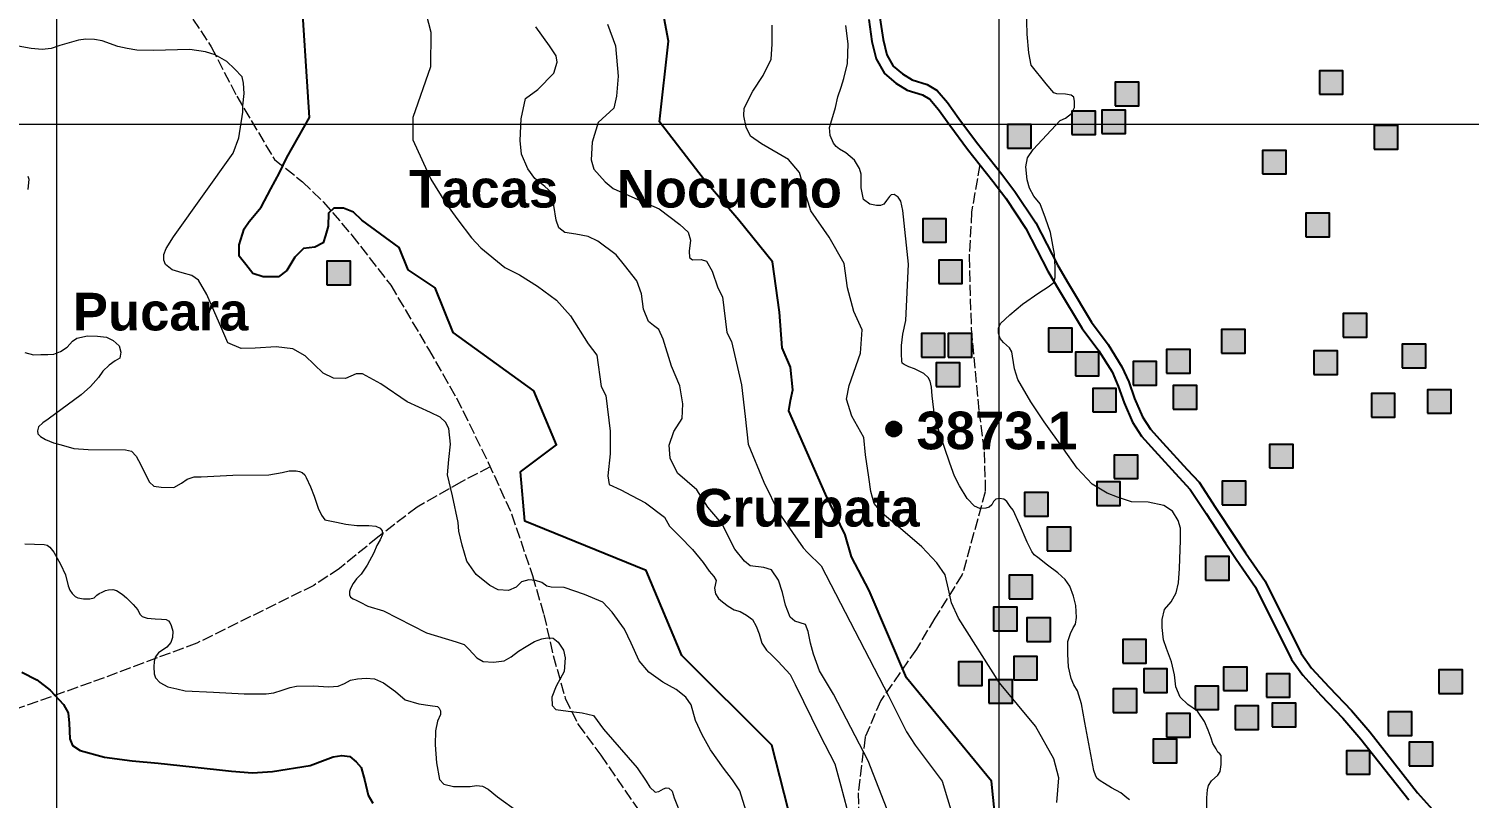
# Model space of a CAD drawing. Header units: metres. Extents: x 405809 to 420020, y 8257398 to 8272141.
# Drawn here: x 411970 to 413499, y 8267284 to 8268101 of the extents above; entities that cross this region are included whole.
import ezdxf

# ---------------------------------------------------------------- set-up
doc = ezdxf.new("R2010")
doc.units = ezdxf.units.M
doc.linetypes.add('ACAD_ISO02W100', pattern=[15, 12, -3])
doc.layers.add('AFIRMADO DOS A MAS VIAS', color=151, linetype='Continuous')
doc.layers.add('VIVIENDAS', color=1, linetype='Continuous')
for name, color, linetype, lineweight in [('CAMINOS1', 7, 'ACAD_ISO02W100', 5), ('COORDENADAS', 30, 'Continuous', 5), ('CURVAS MAESTRAS', 90, 'Continuous', 25), ('CURVAS SECUNDARIS', 46, 'Continuous', 9), ('texto', 7, 'Continuous', 13)]:
    doc.layers.add(name, color=color, linetype=linetype, lineweight=lineweight)
doc.styles.add('CARLOS', font='arialbd.ttf', dxfattribs={"height": 48})

msp = doc.modelspace()

# ---------------------------------------------------------------- hatches: boundary and pattern name
at = {"layer": 'texto'}
h = msp.add_hatch(color=256, dxfattribs=at)
edge = h.paths.add_edge_path()
edge.add_arc((412888.6, 8267676.3), 8.37, 0, 360)
at = {"layer": 'VIVIENDAS'}
for points in [[(413123.8, 8268019.7), (413148.8, 8268019.7), (413148.8, 8268044.7), (413123.8, 8268044.7)], [(413340.5, 8268031.8), (413365.5, 8268031.8), (413365.5, 8268056.8), (413340.5, 8268056.8)], [(413077.6, 8267989), (413102.6, 8267989), (413102.6, 8268014), (413077.6, 8268014)], [(413109.5, 8267990.1), (413134.5, 8267990.1), (413134.5, 8268015.1), (413109.5, 8268015.1)], [(413009.4, 8267974.7), (413034.4, 8267974.7), (413034.4, 8267999.7), (413009.4, 8267999.7)], [(413398.7, 8267973.6), (413423.7, 8267973.6), (413423.7, 8267998.6), (413398.7, 8267998.6)], [(413280, 8267947.2), (413305, 8267947.2), (413305, 8267972.2), (413280, 8267972.2)], [(413326.2, 8267880.4), (413351.2, 8267880.4), (413351.2, 8267905.4), (413326.2, 8267905.4)], [(412919.4, 8267874.7), (412944.4, 8267874.7), (412944.4, 8267899.7), (412919.4, 8267899.7)], [(412286.8, 8267829.6), (412311.8, 8267829.6), (412311.8, 8267854.6), (412286.8, 8267854.6)], [(412936.4, 8267830.7), (412961.4, 8267830.7), (412961.4, 8267855.7), (412936.4, 8267855.7)], [(413365.8, 8267774), (413390.8, 8267774), (413390.8, 8267799), (413365.8, 8267799)], [(413052.9, 8267758.4), (413077.9, 8267758.4), (413077.9, 8267783.4), (413052.9, 8267783.4)], [(413236.5, 8267757), (413261.5, 8267757), (413261.5, 8267782), (413236.5, 8267782)], [(412918, 8267752.7), (412943, 8267752.7), (412943, 8267777.7), (412918, 8267777.7)], [(412946.4, 8267752.7), (412971.4, 8267752.7), (412971.4, 8267777.7), (412946.4, 8267777.7)], [(413428.3, 8267741.4), (413453.3, 8267741.4), (413453.3, 8267766.4), (413428.3, 8267766.4)], [(413081.4, 8267732.8), (413106.4, 8267732.8), (413106.4, 8267757.8), (413081.4, 8267757.8)], [(413178.2, 8267735.7), (413203.2, 8267735.7), (413203.2, 8267760.7), (413178.2, 8267760.7)], [(413334.5, 8267734.3), (413359.5, 8267734.3), (413359.5, 8267759.3), (413334.5, 8267759.3)], [(412933.6, 8267721.5), (412958.6, 8267721.5), (412958.6, 8267746.5), (412933.6, 8267746.5)], [(413142.7, 8267722.9), (413167.7, 8267722.9), (413167.7, 8267747.9), (413142.7, 8267747.9)], [(413185.3, 8267697.4), (413210.3, 8267697.4), (413210.3, 8267722.4), (413185.3, 8267722.4)], [(413099.8, 8267694.5), (413124.8, 8267694.5), (413124.8, 8267719.5), (413099.8, 8267719.5)], [(413395.6, 8267688.9), (413420.6, 8267688.9), (413420.6, 8267713.9), (413395.6, 8267713.9)], [(413455.3, 8267693.1), (413480.3, 8267693.1), (413480.3, 8267718.1), (413455.3, 8267718.1)], [(413287.6, 8267635), (413312.6, 8267635), (413312.6, 8267660), (413287.6, 8267660)], [(413122.6, 8267623.6), (413147.6, 8267623.6), (413147.6, 8267648.6), (413122.6, 8267648.6)], [(413104.1, 8267595.2), (413129.1, 8267595.2), (413129.1, 8267620.2), (413104.1, 8267620.2)], [(413237.3, 8267595.9), (413262.3, 8267595.9), (413262.3, 8267620.9), (413237.3, 8267620.9)], [(413027.4, 8267583.9), (413052.4, 8267583.9), (413052.4, 8267608.9), (413027.4, 8267608.9)], [(413051.5, 8267547), (413076.5, 8267547), (413076.5, 8267572), (413051.5, 8267572)], [(413219.7, 8267515.9), (413244.7, 8267515.9), (413244.7, 8267540.9), (413219.7, 8267540.9)], [(413011, 8267496.1), (413036, 8267496.1), (413036, 8267521.1), (413011, 8267521.1)], [(412994.6, 8267462.1), (413019.6, 8267462.1), (413019.6, 8267487.1), (412994.6, 8267487.1)], [(413029.9, 8267450.7), (413054.9, 8267450.7), (413054.9, 8267475.7), (413029.9, 8267475.7)], [(413131.7, 8267427.8), (413156.7, 8267427.8), (413156.7, 8267452.8), (413131.7, 8267452.8)], [(413016, 8267409.8), (413041, 8267409.8), (413041, 8267434.8), (413016, 8267434.8)], [(412957.3, 8267404), (412982.3, 8267404), (412982.3, 8267429), (412957.3, 8267429)], [(413154, 8267396.5), (413179, 8267396.5), (413179, 8267421.5), (413154, 8267421.5)], [(413238.8, 8267398.5), (413263.8, 8267398.5), (413263.8, 8267423.5), (413238.8, 8267423.5)], [(413284.2, 8267391.5), (413309.2, 8267391.5), (413309.2, 8267416.5), (413284.2, 8267416.5)], [(413467.3, 8267395.4), (413492.3, 8267395.4), (413492.3, 8267420.4), (413467.3, 8267420.4)], [(412989.5, 8267385.1), (413014.5, 8267385.1), (413014.5, 8267410.1), (412989.5, 8267410.1)], [(413121.6, 8267375.3), (413146.6, 8267375.3), (413146.6, 8267400.3), (413121.6, 8267400.3)], [(413208.5, 8267378.4), (413233.5, 8267378.4), (413233.5, 8267403.4), (413208.5, 8267403.4)], [(413290.3, 8267360.2), (413315.3, 8267360.2), (413315.3, 8267385.2), (413290.3, 8267385.2)], [(413178.2, 8267349.1), (413203.2, 8267349.1), (413203.2, 8267374.1), (413178.2, 8267374.1)], [(413250.9, 8267357.2), (413275.9, 8267357.2), (413275.9, 8267382.2), (413250.9, 8267382.2)], [(413413.6, 8267350.9), (413438.6, 8267350.9), (413438.6, 8267375.9), (413413.6, 8267375.9)], [(413164, 8267321.9), (413189, 8267321.9), (413189, 8267346.9), (413164, 8267346.9)], [(413435.8, 8267318.6), (413460.8, 8267318.6), (413460.8, 8267343.6), (413435.8, 8267343.6)], [(413369.1, 8267309.6), (413394.1, 8267309.6), (413394.1, 8267334.6), (413369.1, 8267334.6)]]:
    msp.add_hatch(color=256, dxfattribs=at).paths.add_polyline_path(points)

# ---------------------------------------------------------------- linework, layer by layer
at = {"layer": 'AFIRMADO DOS A MAS VIAS'}
for points in [[(412862.1, 8268111.1), (412865.5, 8268087.9), (412869.9, 8268069.3), (412878.7, 8268053.8), (412890.9, 8268043.7), (412903, 8268036.3), (412919.1, 8268031.3), (412927, 8268026.5), (412936.1, 8268015.7), (412948.1, 8267998.9), (412966.9, 8267973.5), (412993.8, 8267939.7), (413007.5, 8267921.5), (413028.9, 8267889.3), (413052.3, 8267844.1), (413063.5, 8267825), (413088.5, 8267783), (413106.3, 8267759.4), (413120.3, 8267736.9), (413126.9, 8267722), (413133.1, 8267704.2), (413142, 8267683.5), (413151.6, 8267668.9), (413165.5, 8267653.5), (413191.3, 8267625.3), (413203.4, 8267612.2), (413220.3, 8267586.5), (413240.8, 8267555), (413252.1, 8267538.1), (413272.5, 8267508.4), (413310.9, 8267431.5), (413322.9, 8267415), (413341.9, 8267393.8), (413365.5, 8267369.2), (413384.6, 8267347), (413435.4, 8267282.4)], [(412874, 8268113), (412877.3, 8268090.1), (412881.2, 8268073.7), (412888.1, 8268061.6), (412897.9, 8268053.5), (412908, 8268047.3), (412924.1, 8268042.3), (412934.8, 8268035.8), (412945.6, 8268023.1), (412957.8, 8268006), (412976.4, 8267980.8), (413003.3, 8267947.1), (413017.3, 8267928.4), (413039.3, 8267895.3), (413062.8, 8267849.8), (413073.8, 8267831.1), (413098.4, 8267789.7), (413116.2, 8267766.2), (413130.9, 8267742.5), (413138.1, 8267726.4), (413144.3, 8267708.6), (413152.6, 8267689.3), (413161.2, 8267676.3), (413174.4, 8267661.5), (413200.2, 8267633.4), (413212.9, 8267619.7), (413230.3, 8267593.1), (413250.9, 8267561.6), (413262, 8267544.8), (413282.9, 8267514.6), (413321.2, 8267437.8), (413332.2, 8267422.5), (413350.7, 8267402), (413374.4, 8267377.3), (413393.9, 8267354.6), (413444.7, 8267290.1), (413470, 8267261.6)]]:
    msp.add_lwpolyline(points, dxfattribs=at)
at = {"layer": 'CAMINOS1'}
for points in [[(412144.6, 8268111.7), (412164.2, 8268082.1), (412191.1, 8268029.8), (412231.2, 8267962.6), (412260.9, 8267939), (412282.9, 8267917.7), (412313.5, 8267882.2), (412354.7, 8267829), (412394.7, 8267761.1), (412424.6, 8267709.3), (412458.1, 8267640.8), (412483, 8267586.1), (412505.1, 8267520.6), (412517.2, 8267479.5), (412527.1, 8267435.8), (412539.9, 8267390.4), (412553.5, 8267362.5), (412577.7, 8267329.8), (412618.2, 8267270.9)], [(412979.9, 8267957.2), (412971.3, 8267906.9), (412968.6, 8267859.6), (412970.8, 8267782.6), (412979.1, 8267695.4), (412984.7, 8267652.2), (412985.8, 8267609.7), (412961.4, 8267521.7), (412932.2, 8267475.5), (412912.6, 8267442.4), (412874.8, 8267388.1), (412858.2, 8267349), (412850.7, 8267289.9), (412853.7, 8267198), (412849.2, 8267099.8), (412840.4, 8267018.9), (412833.9, 8266922.8), (412830.5, 8266843.6)], [(412460.2, 8267636.2), (412429.6, 8267620.2), (412382.7, 8267593.4), (412341.1, 8267561.5), (412300.3, 8267528.2), (412273, 8267510.3), (412148.7, 8267448.9), (412036.6, 8267407.1), (411910.7, 8267362.3), (411785.2, 8267311.6), (411685, 8267287.7), (411608.6, 8267290.7), (411538.4, 8267308.6), (411478.6, 8267331), (411364.6, 8267367.1), (411251, 8267395.4), (411161.3, 8267417.8), (411008.6, 8267446.3), (410914.4, 8267476.1), (410857.6, 8267500), (410796.7, 8267516.7), (410762.8, 8267526), (410743.5, 8267534.2), (410712.4, 8267552.7)]]:
    msp.add_lwpolyline(points, dxfattribs=at)
at = {"layer": 'COORDENADAS'}
for p, q in [((412000, 8271350), (412000, 8257550)), ((413000, 8271350), (413000, 8257550)), ((406200, 8268000), (419600, 8268000))]:
    msp.add_line(p, q, dxfattribs=at)
at = {"layer": 'CURVAS MAESTRAS'}
for points in [[(412999.9, 8267229.3), (412992.5, 8267302.3), (412902, 8267411.9), (412862.5, 8267505), (412843.7, 8267540.5), (412837.2, 8267564.1), (412816.2, 8267607.2), (412777.4, 8267695.6), (412778.9, 8267706.6), (412781.5, 8267718), (412778.9, 8267742.1), (412770, 8267762.4), (412767.5, 8267800.4), (412759.9, 8267853.7), (412724.3, 8267898.1), (412687.6, 8267940.6), (412640, 8268002.5), (412649.5, 8268088.3), (412621, 8268240.7)], [(412806.7, 8267154.7), (412759.1, 8267340.4), (412663.8, 8267435.7), (412625.7, 8267526.2), (412497.1, 8267578.6), (412492.4, 8267631), (412530.5, 8267659.6), (412506.6, 8267716.7), (412420.9, 8267778.7), (412401.9, 8267826.3), (412373.3, 8267845.3), (412363.7, 8267869.2), (412324, 8267898.2), (412315.1, 8267906.5), (412304.6, 8267910.7), (412294.2, 8267910.7), (412288.6, 8267905.6), (412288.3, 8267891.9), (412285.3, 8267881.8), (412282.9, 8267874.1), (412274, 8267869.3), (412262.1, 8267867.9), (412252.8, 8267858.9), (412244.2, 8267844.7), (412235.5, 8267837.8), (412219.2, 8267837.8), (412208.2, 8267841.4), (412201, 8267851.2), (412193.6, 8267859.9), (412193.6, 8267871.8), (412199.1, 8267889), (412204.2, 8267896.6), (412217, 8267911.9), (412227.2, 8267931.5), (412236.5, 8267948.4), (412244.2, 8267964.6), (412268.5, 8268007.3), (412259, 8268154.9)], [(411963.1, 8267418.2), (411979.1, 8267410), (411993, 8267399.1), (412007.2, 8267383.7), (412012.1, 8267374.9), (412013.3, 8267363.8), (412014.1, 8267347.2), (412016.8, 8267340.1), (412025.1, 8267335), (412050.9, 8267327.9), (412080.2, 8267323.9), (412107.9, 8267321.5), (412144, 8267317.5), (412185.7, 8267312.8), (412207.9, 8267311.2), (412229.3, 8267312.7), (412269, 8267319.1), (412285.2, 8267325), (412293.5, 8267328.2), (412302.6, 8267329.7), (412311.4, 8267328.6), (412318.1, 8267323), (412323.2, 8267316.7), (412327.2, 8267302.8), (412330.8, 8267287.4), (412335.5, 8267279.1)]]:
    msp.add_lwpolyline(points, dxfattribs=at)
at = {"layer": 'CURVAS SECUNDARIS'}
for points in [[(413221.1, 8267271.7), (413221.1, 8267284.6), (413221.5, 8267293.3), (413222.8, 8267297.9), (413225.9, 8267302.6), (413232.5, 8267308.7), (413235.1, 8267312.6), (413236, 8267320), (413236.1, 8267329.6), (413234.7, 8267331.2), (413232.5, 8267333), (413230.7, 8267336.8), (413227.4, 8267342.3), (413225.4, 8267347.9), (413222.2, 8267356.4), (413218.5, 8267365.8), (413210.9, 8267376.5), (413200.7, 8267383.9), (413192.6, 8267391.7), (413188.1, 8267402.4), (413186.8, 8267415.1), (413183.4, 8267429), (413178.1, 8267443.1), (413175, 8267452.6), (413173.4, 8267465.4), (413173.4, 8267473.9), (413176, 8267484.6), (413183.1, 8267492.8), (413188.4, 8267502.3), (413191, 8267513), (413192, 8267528.2), (413193.1, 8267558.2), (413193.1, 8267570.9), (413190.5, 8267579), (413184.4, 8267589), (413175.2, 8267595), (413158.8, 8267598.5), (413141.1, 8267598.9), (413126.1, 8267604.1), (413115.3, 8267608.3), (413099.1, 8267617.6), (413083.3, 8267634.7), (413068.9, 8267655.4), (413048.2, 8267683.9), (413034, 8267705.2), (413020.5, 8267728.9), (413016.9, 8267740.3), (413014.8, 8267753.8), (413013.8, 8267758.4), (413011.4, 8267762.4), (413005.1, 8267768.2), (413001.4, 8267772.3), (412999.9, 8267778), (412999.9, 8267783.3), (413002, 8267788.5), (413011.9, 8267797.6), (413025.2, 8267808.9), (413042.5, 8267821), (413052.4, 8267827.2), (413058.7, 8267831.8), (413060.1, 8267837.1), (413060.1, 8267848.2), (413059.3, 8267861.9), (413054.9, 8267884.9), (413049.6, 8267900.3), (413043.9, 8267915.6), (413037.4, 8267923.7), (413032.8, 8267932), (413030.3, 8267940.8), (413028.8, 8267954.8), (413030.6, 8267964.3), (413036.7, 8267973.3), (413065.2, 8268003.9), (413070.9, 8268006.4), (413077.4, 8268011.5), (413080.6, 8268017.7), (413080.6, 8268024.1), (413079.6, 8268028.8), (413076.8, 8268031), (413071.1, 8268031.9), (413061.7, 8268032.2), (413058.6, 8268033.5), (413050.4, 8268042.9), (413034.4, 8268062.7), (413032.1, 8268076), (413030.1, 8268095.5), (413029.7, 8268122.6)], [(412392.3, 8268116.8), (412397.1, 8268097.8), (412396.9, 8268061.1), (412378, 8268007.3), (412378, 8267983.5), (412397.2, 8267941.6), (412412.8, 8267916.4), (412426, 8267898.4), (412440.4, 8267879.3), (412450.2, 8267868.6), (412475.8, 8267847.8), (412491.3, 8267840.1), (412510.5, 8267828.1), (412530.7, 8267813.2), (412545.6, 8267796.6), (412564.2, 8267766.7), (412573.3, 8267754.8), (412578.1, 8267721.5), (412582.9, 8267712), (412587.6, 8267673.9), (412587.6, 8267664.3), (412587.6, 8267650), (412585, 8267626.5), (412586.6, 8267617.4), (412598.9, 8267611.6), (412610.1, 8267605.7), (412625.2, 8267598), (412645.2, 8267582.7), (412650.4, 8267573.2), (412661.4, 8267562.3), (412674.8, 8267548.4), (412686.3, 8267534.5), (412692.5, 8267525.4), (412697.7, 8267519.7), (412700.1, 8267515.4), (412698.2, 8267507.3), (412699.3, 8267501.2), (412702.4, 8267496.2), (412706.8, 8267492.7), (412713, 8267488.3), (412719.2, 8267484.4), (412725.5, 8267482.4), (412732.3, 8267478.8), (412738.5, 8267473.9), (412742.5, 8267466.9), (412745.7, 8267458.7), (412748.4, 8267449), (412753.6, 8267441.5), (412759.1, 8267436.3), (412765.9, 8267429.3), (412778.6, 8267415.7), (412784.1, 8267405.1), (412810.2, 8267351.5), (412826.2, 8267320.8), (412832.4, 8267297.5), (412838.8, 8267273.2)], [(412889.8, 8267251.2), (412861.3, 8267323.9), (412824.5, 8267394.7), (412809.8, 8267419.6), (412803.3, 8267437.2), (412800.1, 8267448.9), (412797.9, 8267461.4), (412795, 8267468.6), (412783.6, 8267472.3), (412778.7, 8267476.6), (412773.8, 8267489.4), (412770.5, 8267502.6), (412766.1, 8267515.8), (412758.9, 8267526.7), (412750.6, 8267529.3), (412736.1, 8267531), (412730.2, 8267535.9), (412720, 8267548.7), (412706.1, 8267575.9), (412691.2, 8267593.3), (412679.4, 8267611.8), (412658.9, 8267629.4), (412651.3, 8267645.3), (412650.1, 8267659), (412655.1, 8267673.7), (412663.9, 8267687.4), (412664.7, 8267703), (412661.4, 8267722.2), (412652.6, 8267743.1), (412644, 8267771.8), (412639.1, 8267782.1), (412633.7, 8267786.1), (412628.1, 8267790.4), (412623.1, 8267803.7), (412620.8, 8267820), (412615.8, 8267833.6), (412602.8, 8267850.2), (412593.8, 8267861.3), (412574.5, 8267875.9), (412564.2, 8267880.9), (412551.3, 8267883.2), (412539.6, 8267884.9), (412533, 8267889.9), (412530.3, 8267898.1), (412527.9, 8267913.6), (412525.8, 8267927), (412518.3, 8267933.9), (412507.5, 8267942.5), (412500, 8267952.7), (412493.6, 8267968.2), (412491.9, 8267982.8), (412493, 8268005.8), (412497.8, 8268027.2), (412510.7, 8268036.9), (412527.9, 8268054.2), (412531.3, 8268065.9), (412530.2, 8268072.7), (412523, 8268083.3), (412508.6, 8268103.4)], [(412584.8, 8268106.2), (412593.1, 8268083.2), (412596, 8268050.9), (412594.2, 8268029.9), (412591.3, 8268017), (412574.8, 8268001.7), (412568.3, 8267981.1), (412567.5, 8267962.2), (412570.4, 8267952.3), (412582.2, 8267939), (412590.7, 8267931.6), (412613.6, 8267921.5), (412639.6, 8267910), (412661.5, 8267893.6), (412670.4, 8267885.3), (412672.7, 8267876.9), (412671.3, 8267865.3), (412671.8, 8267858.4), (412675, 8267856.1), (412684.3, 8267856.5), (412689.9, 8267854.7), (412695.9, 8267844), (412701.9, 8267826.3), (412706.7, 8267816.8), (412711.5, 8267778.7), (412716.2, 8267769.1), (412727.1, 8267723.2), (412730.9, 8267689.6), (412734.1, 8267660.4), (412750.8, 8267619.7), (412766.5, 8267587.4), (412792.4, 8267550), (412797.2, 8267545.3), (412811.5, 8267531), (412882.9, 8267392.8), (412902, 8267354.7), (412911.5, 8267340.4), (412940.1, 8267302.3), (412951.2, 8267264.8)], [(413061.9, 8267279.7), (413063.8, 8267305.7), (413058.7, 8267326), (413039, 8267360.6), (413001, 8267406.8), (412957.4, 8267475.3), (412950, 8267491.7), (412946.8, 8267506.2), (412943.3, 8267521.5), (412934.5, 8267534.3), (412918.5, 8267551.1), (412895.6, 8267570.8), (412876.7, 8267586.5), (412867.7, 8267597.3), (412864.3, 8267609.8), (412862.3, 8267625.3), (412858.6, 8267649), (412856.9, 8267667.2), (412844.1, 8267689.8), (412838.4, 8267708.1), (412841.3, 8267722.5), (412853.3, 8267756.8), (412855, 8267781.5), (412846.4, 8267801.2), (412839.5, 8267826.4), (412836.1, 8267852.2), (412820, 8267879.9), (412800.5, 8267908), (412794.7, 8267927.6), (412788.4, 8267948.8), (412776.9, 8267962.6), (412748.2, 8267979.3), (412736.7, 8267987.3), (412732.1, 8267997), (412729.3, 8268009.1), (412729.8, 8268017.2), (412739, 8268035), (412749.9, 8268051.6), (412758.5, 8268069.1), (412759.7, 8268085.1), (412759.7, 8268105.2)], [(413138.8, 8267282.6), (413136.2, 8267284.6), (413129.6, 8267290), (413119.9, 8267295.4), (413112.4, 8267299.7), (413107.6, 8267302.6), (413104.6, 8267305.3), (413103, 8267307.8), (413101.1, 8267313.7), (413091.4, 8267364.6), (413087.8, 8267384.6), (413083.8, 8267398.2), (413079.7, 8267404.6), (413076.9, 8267411.4), (413074.2, 8267423.8), (413073.3, 8267437.3), (413073.3, 8267450.8), (413076.4, 8267459.3), (413079.2, 8267465.3), (413081.5, 8267469.1), (413082.5, 8267476.1), (413081.8, 8267488.9), (413079.5, 8267498.8), (413075.6, 8267509.3), (413070.4, 8267516.5), (413062.8, 8267523.7), (413051.7, 8267531.6), (413041.6, 8267539.8), (413037.5, 8267542.8), (413035.3, 8267546.1), (413030.2, 8267556.3), (413022.1, 8267575.4), (413015.2, 8267590.3), (413012.1, 8267594.2), (413008.5, 8267599.5), (413005.3, 8267601.9), (413000.9, 8267602.6), (412996.8, 8267601.9), (412994.6, 8267599.3), (412992.6, 8267595.8), (412989.9, 8267593.3), (412986.5, 8267592.4), (412980.1, 8267592), (412974.3, 8267594.3), (412966.4, 8267602.4), (412958.5, 8267615.9), (412953.1, 8267626.3), (412948.1, 8267640.1), (412942.5, 8267656.6), (412936.9, 8267673.2), (412931.8, 8267690.8), (412929.5, 8267711.5), (412928.8, 8267720.9), (412927.1, 8267727.2), (412925.2, 8267731.1), (412920.5, 8267735.2), (412910.8, 8267740.2), (412904.7, 8267742.2), (412899.5, 8267744.7), (412897.7, 8267746.2), (412897.1, 8267748.9), (412896.7, 8267755.7), (412896.9, 8267765), (412898.3, 8267777.1), (412901.6, 8267791.6), (412904.4, 8267851.5), (412898.4, 8267908.5), (412896.1, 8267918.4), (412893.3, 8267922.7), (412889.2, 8267925.4), (412886, 8267925.2), (412884.2, 8267923.4), (412880.8, 8267919.1), (412878.1, 8267915.1), (412874.5, 8267913.7), (412870.3, 8267913.7), (412863.1, 8267915.1), (412856.6, 8267920.2), (412853.9, 8267932.3), (412853.9, 8267946.9), (412852.3, 8267953.1), (412846.9, 8267961.8), (412837.7, 8267969.6), (412831.1, 8267973.7), (412827.5, 8267976.4), (412824.8, 8267980), (412821, 8267987.9), (412820.3, 8267996.6), (412822.8, 8268004.5), (412826.9, 8268017.7), (412829.1, 8268029.1), (412832.9, 8268039.4), (412835.5, 8268048.4), (412839.4, 8268064.5), (412840.3, 8268085.3), (412837.8, 8268104.8)], [(412732.1, 8267270.3), (412725.1, 8267292), (412717.3, 8267303.7), (412708, 8267316.1), (412694, 8267335.5), (412685.2, 8267351.7), (412678.3, 8267366.6), (412673.4, 8267383.4), (412667.8, 8267391.5), (412657.8, 8267399.6), (412643.5, 8267407.6), (412628.5, 8267418.2), (412618.4, 8267430.2), (412609.7, 8267448.8), (412602.9, 8267463.8), (412589.8, 8267481.8), (412579.8, 8267492.3), (412560.5, 8267500.6), (412538.7, 8267508), (412524.9, 8267508.2), (412520.3, 8267509.5), (412515.1, 8267513.2), (412508.4, 8267515.6), (412501.2, 8267516), (412493.5, 8267514.1), (412487.7, 8267508.2), (412479.8, 8267504.9), (412468.8, 8267505.5), (412459.9, 8267510.2), (412445.5, 8267521.8), (412435.3, 8267535.8), (412430.3, 8267553.1), (412426.9, 8267567.7), (412426.1, 8267576.9), (412420.1, 8267605.5), (412415, 8267627.5), (412416.3, 8267644), (412418.1, 8267660.3), (412416.4, 8267676.7), (412412.7, 8267683.7), (412407.1, 8267689), (412396.7, 8267694), (412372.2, 8267705.1), (412344.2, 8267724.4), (412324.8, 8267734.8), (412317.8, 8267735.1), (412306.5, 8267729.8), (412293.8, 8267730.4), (412282.8, 8267735.8), (412263.8, 8267754.2), (412250.6, 8267761.4), (412233, 8267763.5), (412210.8, 8267762.3), (412196, 8267762), (412181.8, 8267768), (412175.5, 8267782.7), (412159.5, 8267819.3), (412150.7, 8267834.3), (412143.5, 8267839.4), (412133.2, 8267842.1), (412122.7, 8267845.4), (412115.5, 8267851.1), (412113.9, 8267855.8), (412113.9, 8267861.5), (412116.3, 8267868.1), (412124.2, 8267880.4), (412187.5, 8267969.2), (412193.3, 8267985.6), (412197.7, 8268012.7), (412197.7, 8268019.4), (412198.9, 8268032.7), (412198.4, 8268043.5), (412197, 8268050.2), (412188.7, 8268058.9), (412180.5, 8268066.5), (412168.3, 8268073.6), (412158, 8268077), (412141.5, 8268079.3), (412102.4, 8268078.4), (412085.1, 8268078.6), (412074.7, 8268080.6), (412065.1, 8268082.5), (412048.3, 8268088.5), (412040.2, 8268089.9), (412030.9, 8268090.4), (412023.1, 8268089.3), (412003.5, 8268083.6), (411994.3, 8268080.4), (411984.7, 8268079.4), (411972.9, 8268080.3), (411959, 8268083)], [(411969.3, 8267944.7), (411970.6, 8267941.7), (411969.5, 8267930.7)], [(411966.3, 8267757.5), (411975.6, 8267755.2), (411983.1, 8267755.5), (411990.5, 8267755.4), (411997.1, 8267755.7), (412004.2, 8267758.6), (412011, 8267763.2), (412016.9, 8267769.7), (412021.4, 8267772.9), (412032.7, 8267775.4), (412043.4, 8267775.1), (412052.9, 8267773.8), (412060.1, 8267770.2), (412066.3, 8267764.7), (412068.3, 8267757.9), (412067.2, 8267751.4), (412062.2, 8267748.9), (412055.8, 8267744.2), (412049, 8267737.9), (412044.5, 8267731.1), (412036.1, 8267721.4), (412026.2, 8267712.6), (411991, 8267686.9), (411985.2, 8267682.9), (411980.9, 8267678.7), (411979.7, 8267674.3), (411980.1, 8267671.3), (411983, 8267668.2), (411988.3, 8267665.2), (411996.6, 8267661.7), (412004.8, 8267659.6), (412018.2, 8267655.6), (412033.6, 8267654.6), (412073.1, 8267654.3), (412079.6, 8267652.9), (412084.4, 8267647.6), (412089.4, 8267638.2), (412093.5, 8267629.3), (412098.5, 8267619.9), (412103, 8267615.8), (412110.9, 8267614.6), (412124.5, 8267614.3), (412132.5, 8267618.7), (412138.4, 8267622.9), (412146.1, 8267625.5), (412153.4, 8267625.5), (412187.1, 8267627.2), (412225.2, 8267627.6), (412239.5, 8267630), (412246.7, 8267631.8), (412254.2, 8267631.8), (412257.9, 8267631.3), (412260.5, 8267630.1), (412263.4, 8267627.5), (412265, 8267625), (412269.5, 8267615), (412273.2, 8267604.9), (412277.6, 8267592.4), (412281.2, 8267584.9), (412284.7, 8267580), (412289.9, 8267578.9), (412297.1, 8267577.3), (412306.9, 8267575.3), (412318.7, 8267573.7), (412331.3, 8267573.7), (412339, 8267573.1), (412343.4, 8267571.1), (412345.5, 8267568.3), (412345.8, 8267564.2), (412343.6, 8267558.7), (412340, 8267552.7), (412336.6, 8267544.7), (412329.5, 8267531.8), (412323.4, 8267522.3), (412318.2, 8267517.1), (412314.9, 8267512.2), (412312.1, 8267507), (412310.9, 8267503.7), (412310.9, 8267500.3), (412311.8, 8267497.7), (412314.6, 8267495.8), (412318.1, 8267494.4), (412322.3, 8267492.4), (412330.5, 8267488.2), (412347.1, 8267483.1), (412392.6, 8267460), (412424.1, 8267450.3), (412432.6, 8267447.3), (412437.1, 8267443), (412442.3, 8267437.6), (412446.2, 8267433.2), (412452.8, 8267429.3), (412463.8, 8267428.6), (412475, 8267430.1), (412482.6, 8267434.5), (412490.2, 8267440.3), (412498.5, 8267445.5), (412507.3, 8267450.6), (412514.9, 8267453.4), (412520.6, 8267454.7), (412526.9, 8267454.3), (412532.2, 8267449.8), (412538, 8267441.4), (412539.8, 8267433.4), (412538.9, 8267418.7), (412530.4, 8267403.2), (412525.5, 8267391.6), (412526, 8267382.8), (412530, 8267378.3), (412542.9, 8267376.5), (412558, 8267374.8), (412570, 8267372.1), (412580.4, 8267357.7), (412616.2, 8267316.6), (412625.7, 8267302.3), (412629.8, 8267295.8), (412635.5, 8267290.7), (412639.2, 8267291.3), (412644.3, 8267294.1), (412647.1, 8267295.2), (412649.9, 8267294.9), (412653.3, 8267291.8), (412655.6, 8267284.8), (412663.8, 8267264.2)], [(411966.1, 8267554.3), (411976.6, 8267554.1), (411986.9, 8267553.5), (411989.8, 8267552.9), (411992.7, 8267550.7), (411997.1, 8267545.6), (412004.2, 8267532.7), (412009.5, 8267521.3), (412012.4, 8267509.9), (412013.9, 8267505.3), (412016.3, 8267501.6), (412019.7, 8267498.4), (412022.4, 8267496.9), (412028.4, 8267496), (412035.4, 8267496.1), (412039.7, 8267497), (412042.5, 8267499.9), (412045, 8267501.7), (412048.3, 8267503.1), (412051.7, 8267504.7), (412055.2, 8267505.7), (412059.5, 8267505.9), (412063.6, 8267505), (412069.5, 8267501), (412074.1, 8267497.1), (412081.4, 8267490.1), (412086.1, 8267484.2), (412088.3, 8267479.8), (412090.7, 8267477.2), (412096.1, 8267475.6), (412104.7, 8267474.6), (412111.4, 8267474.4), (412116.3, 8267473.9), (412118.6, 8267472.6), (412120.1, 8267470.8), (412121.6, 8267467.6), (412123.3, 8267461.6), (412123.1, 8267455), (412121.2, 8267449.6), (412116.9, 8267444.6), (412108, 8267438.5), (412104.5, 8267433.9), (412103.4, 8267429.3), (412103, 8267423.9), (412103.4, 8267416.5), (412105.1, 8267412.1), (412109.5, 8267407.1), (412118.2, 8267402.4), (412127.5, 8267400.4), (412136.5, 8267398.4), (412166.4, 8267396.7), (412199.2, 8267395), (412222.4, 8267395.2), (412230.7, 8267396.1), (412239.4, 8267399), (412247.9, 8267401.8), (412254.6, 8267403.1), (412272.4, 8267403.5), (412289.1, 8267402.6), (412298.7, 8267403.3), (412305.7, 8267405.9), (412311.9, 8267409.6), (412319.5, 8267411.1), (412328.4, 8267411.6), (412337.4, 8267410.9), (412346.9, 8267406.6), (412359.7, 8267397.5), (412370.1, 8267388.6), (412384.6, 8267384.5), (412396.5, 8267382.8), (412404.4, 8267381.5), (412406, 8267379.7), (412407.3, 8267377), (412407.3, 8267373), (412404.4, 8267366.2), (412402.2, 8267355.7), (412401.9, 8267340.8), (412403.1, 8267321.9), (412406.5, 8267304), (412411, 8267299), (412421.2, 8267296.8), (412438.8, 8267296.8), (412445.8, 8267297.6), (412452, 8267297), (412457.9, 8267293.8), (412468, 8267285.6), (412489.4, 8267270)]]:
    msp.add_lwpolyline(points, dxfattribs=at)
at = {"layer": 'texto'}
msp.add_circle((412888.6, 8267676.3), 8.37, dxfattribs=at)
at = {"layer": 'VIVIENDAS'}
for points in [[(413123.8, 8268019.7), (413148.8, 8268019.7), (413148.8, 8268044.7), (413123.8, 8268044.7)], [(413340.5, 8268031.8), (413365.5, 8268031.8), (413365.5, 8268056.8), (413340.5, 8268056.8)], [(413077.6, 8267989), (413102.6, 8267989), (413102.6, 8268014), (413077.6, 8268014)], [(413109.5, 8267990.1), (413134.5, 8267990.1), (413134.5, 8268015.1), (413109.5, 8268015.1)], [(413009.4, 8267974.7), (413034.4, 8267974.7), (413034.4, 8267999.7), (413009.4, 8267999.7)], [(413398.7, 8267973.6), (413423.7, 8267973.6), (413423.7, 8267998.6), (413398.7, 8267998.6)], [(413280, 8267947.2), (413305, 8267947.2), (413305, 8267972.2), (413280, 8267972.2)], [(413326.2, 8267880.4), (413351.2, 8267880.4), (413351.2, 8267905.4), (413326.2, 8267905.4)], [(412919.4, 8267874.7), (412944.4, 8267874.7), (412944.4, 8267899.7), (412919.4, 8267899.7)], [(412286.8, 8267829.6), (412311.8, 8267829.6), (412311.8, 8267854.6), (412286.8, 8267854.6)], [(412936.4, 8267830.7), (412961.4, 8267830.7), (412961.4, 8267855.7), (412936.4, 8267855.7)], [(413365.8, 8267774), (413390.8, 8267774), (413390.8, 8267799), (413365.8, 8267799)], [(413052.9, 8267758.4), (413077.9, 8267758.4), (413077.9, 8267783.4), (413052.9, 8267783.4)], [(413236.5, 8267757), (413261.5, 8267757), (413261.5, 8267782), (413236.5, 8267782)], [(412918, 8267752.7), (412943, 8267752.7), (412943, 8267777.7), (412918, 8267777.7)], [(412946.4, 8267752.7), (412971.4, 8267752.7), (412971.4, 8267777.7), (412946.4, 8267777.7)], [(413428.3, 8267741.4), (413453.3, 8267741.4), (413453.3, 8267766.4), (413428.3, 8267766.4)], [(413081.4, 8267732.8), (413106.4, 8267732.8), (413106.4, 8267757.8), (413081.4, 8267757.8)], [(413178.2, 8267735.7), (413203.2, 8267735.7), (413203.2, 8267760.7), (413178.2, 8267760.7)], [(413334.5, 8267734.3), (413359.5, 8267734.3), (413359.5, 8267759.3), (413334.5, 8267759.3)], [(412933.6, 8267721.5), (412958.6, 8267721.5), (412958.6, 8267746.5), (412933.6, 8267746.5)], [(413142.7, 8267722.9), (413167.7, 8267722.9), (413167.7, 8267747.9), (413142.7, 8267747.9)], [(413185.3, 8267697.4), (413210.3, 8267697.4), (413210.3, 8267722.4), (413185.3, 8267722.4)], [(413099.8, 8267694.5), (413124.8, 8267694.5), (413124.8, 8267719.5), (413099.8, 8267719.5)], [(413395.6, 8267688.9), (413420.6, 8267688.9), (413420.6, 8267713.9), (413395.6, 8267713.9)], [(413455.3, 8267693.1), (413480.3, 8267693.1), (413480.3, 8267718.1), (413455.3, 8267718.1)], [(413287.6, 8267635), (413312.6, 8267635), (413312.6, 8267660), (413287.6, 8267660)], [(413122.6, 8267623.6), (413147.6, 8267623.6), (413147.6, 8267648.6), (413122.6, 8267648.6)], [(413104.1, 8267595.2), (413129.1, 8267595.2), (413129.1, 8267620.2), (413104.1, 8267620.2)], [(413237.3, 8267595.9), (413262.3, 8267595.9), (413262.3, 8267620.9), (413237.3, 8267620.9)], [(413027.4, 8267583.9), (413052.4, 8267583.9), (413052.4, 8267608.9), (413027.4, 8267608.9)], [(413051.5, 8267547), (413076.5, 8267547), (413076.5, 8267572), (413051.5, 8267572)], [(413219.7, 8267515.9), (413244.7, 8267515.9), (413244.7, 8267540.9), (413219.7, 8267540.9)], [(413011, 8267496.1), (413036, 8267496.1), (413036, 8267521.1), (413011, 8267521.1)], [(412994.6, 8267462.1), (413019.6, 8267462.1), (413019.6, 8267487.1), (412994.6, 8267487.1)], [(413029.9, 8267450.7), (413054.9, 8267450.7), (413054.9, 8267475.7), (413029.9, 8267475.7)], [(413131.7, 8267427.8), (413156.7, 8267427.8), (413156.7, 8267452.8), (413131.7, 8267452.8)], [(413016, 8267409.8), (413041, 8267409.8), (413041, 8267434.8), (413016, 8267434.8)], [(412957.3, 8267404), (412982.3, 8267404), (412982.3, 8267429), (412957.3, 8267429)], [(413154, 8267396.5), (413179, 8267396.5), (413179, 8267421.5), (413154, 8267421.5)], [(413238.8, 8267398.5), (413263.8, 8267398.5), (413263.8, 8267423.5), (413238.8, 8267423.5)], [(413284.2, 8267391.5), (413309.2, 8267391.5), (413309.2, 8267416.5), (413284.2, 8267416.5)], [(413467.3, 8267395.4), (413492.3, 8267395.4), (413492.3, 8267420.4), (413467.3, 8267420.4)], [(412989.5, 8267385.1), (413014.5, 8267385.1), (413014.5, 8267410.1), (412989.5, 8267410.1)], [(413121.6, 8267375.3), (413146.6, 8267375.3), (413146.6, 8267400.3), (413121.6, 8267400.3)], [(413208.5, 8267378.4), (413233.5, 8267378.4), (413233.5, 8267403.4), (413208.5, 8267403.4)], [(413290.3, 8267360.2), (413315.3, 8267360.2), (413315.3, 8267385.2), (413290.3, 8267385.2)], [(413178.2, 8267349.1), (413203.2, 8267349.1), (413203.2, 8267374.1), (413178.2, 8267374.1)], [(413250.9, 8267357.2), (413275.9, 8267357.2), (413275.9, 8267382.2), (413250.9, 8267382.2)], [(413413.6, 8267350.9), (413438.6, 8267350.9), (413438.6, 8267375.9), (413413.6, 8267375.9)], [(413164, 8267321.9), (413189, 8267321.9), (413189, 8267346.9), (413164, 8267346.9)], [(413435.8, 8267318.6), (413460.8, 8267318.6), (413460.8, 8267343.6), (413435.8, 8267343.6)], [(413369.1, 8267309.6), (413394.1, 8267309.6), (413394.1, 8267334.6), (413369.1, 8267334.6)]]:
    msp.add_lwpolyline(points, close=True, dxfattribs=at)

# ---------------------------------------------------------------- texts
at = {"layer": 'texto', "style": 'CARLOS'}
for s, p in [('Tacas    Nocucno', (412374.1, 8267911.5)), ('Pucara', (412017.2, 8267781)), ('3873.1', (412912.7, 8267654.8)), ('Cruzpata', (412677.1, 8267572.7))]:
    msp.add_text(s, height=40, dxfattribs=at).set_placement(p)

doc.saveas('drawing.dxf')
